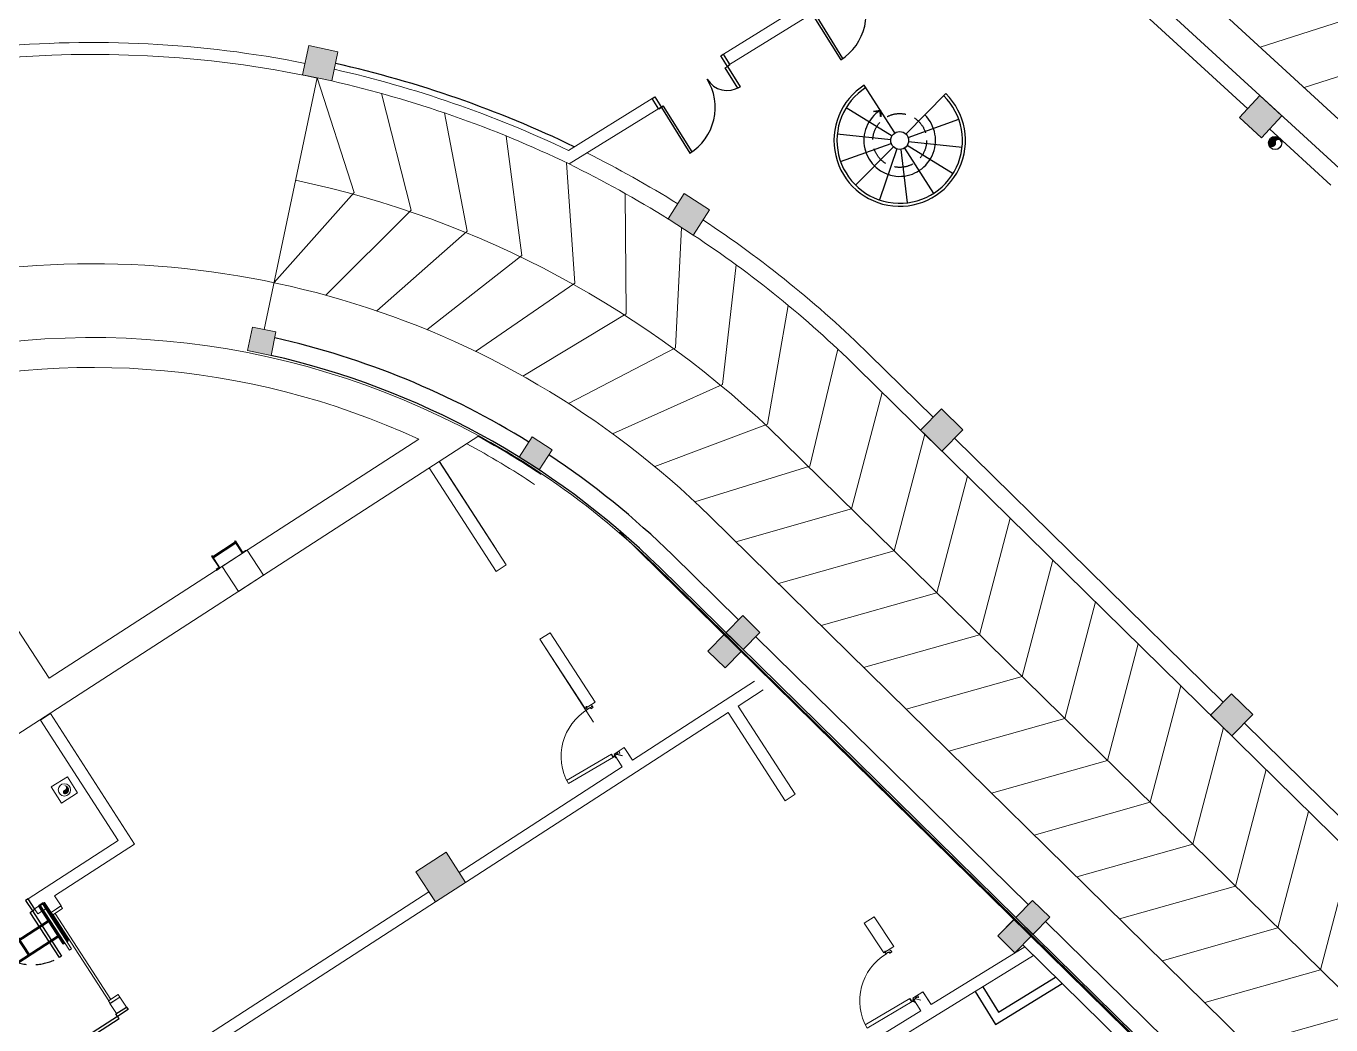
# Model space of a CAD drawing. Header units: centimetres. Extents: x 139057 to 200038, y 34824 to 80516.
# Drawn here: x 165734 to 167917, y 59123 to 60794 of the extents above; entities that cross this region are included whole.
import ezdxf

# ---------------------------------------------------------------- set-up
doc = ezdxf.new("R2010")
doc.units = ezdxf.units.CM
doc.header["$LTSCALE"] = 100
doc.linetypes.add('mech-124$0$HIDDEN2', pattern=[4.762499999999999, 3.175, -1.5875])
doc.layers.get('0').update_dxf_attribs({"lineweight": 0})
for name, color, linetype, lineweight in [('410_STRUTTURE_001-AM_0', 7, 'Continuous', 0), ('430_TAVOLATI_001-AM_0', 3, 'Continuous', 0), ('440_SIMBOLI_001-AM_0', 31, 'Continuous', 0), ('441_SERRAMENTI_001-AM_0', 1, 'Continuous', 0), ('448_SCALE_001-AM_0', 216, 'Continuous', 50)]:
    doc.layers.add(name, color=color, linetype=linetype, lineweight=lineweight)
for name, color, linetype in [('A-DOOR-INTR', 13, 'Continuous'), ('A-MCLS3-15', 50, 'Continuous'), ('A-SCALE', 5, 'Continuous'), ('A-SI-PORTE', 5, 'Continuous'), ('A-Strutt a vista', 1, 'Continuous'), ('FOROMETRIE AREA G', 251, 'Continuous'), ('mech-124$0$A-DOOR', 1, 'Continuous'), ('mech-124$0$A-DOOR-SWING', 7, 'mech-124$0$HIDDEN2'), ('mech-124$0$A-MISC-STEL', 2, 'Continuous'), ('mech-124$0$A-STEL-MISC', 1, 'Continuous'), ('P1$0$A-DOOR', 1, 'Continuous')]:
    doc.layers.add(name, color=color, linetype=linetype)

# ---------------------------------------------------------------- blocks, each defined once
blk = doc.blocks.new('DN200')
h = blk.add_hatch(color=253)
edge = h.paths.add_edge_path()
edge.add_arc((-0.1695727432942093, 0.0003001540899276733), 99.9999999961005, -90.20196108935022, 90.20196108935028, ccw=False)
edge.add_arc((-0.1735848337014617, -49.99999582336788), 50.00029713943004, 269.600675314973, 449.8010872153542)
edge.add_arc((-0.2565933118323634, 49.99986159168092), 50.00051999044535, 89.89656760298652, 270.2940325091091, ccw=False)
edge.add_arc((-0.3441961799320217, 100.0003105981953), 0.1778655521442292, 180.2034860370129, 359.9966212430112, ccw=False)
at = {"color": 253}
blk.add_lwpolyline([(-0.5220606103539467, 99.9996789097786, -1.003531113011555), (-0.5220606103539467, -99.99907860159874, 1.001750454913192), (0, 0, -1.003474564946119), (-0.1663306280970573, 100.0003001093864, -0.9981963915986242)], format="xyb", close=True, dxfattribs=at)
blk.add_circle((-0.1695727407932281, 0.0003001391887664795), 110)
blk = doc.blocks.new('P1$0$leafmet')
at = {"color": 0, "linetype": 'ByBlock'}
blk.add_lwpolyline([(0, 0), (43.99999999999959, 0), (43.99999999999959, 0.9999999999999991), (0, 0.9999999999999991)], close=True, dxfattribs=at)
blk = doc.blocks.new('P1$0$1300-Double-DOOR')
at = {"layer": 'P1$0$A-DOOR', "extrusion": (5.894085857647129e-05, 2.119603117385254e-06, 0.9999999982607413), "elevation": 1.380057783328947e-09}
blk.add_lwpolyline([(94.00000056009574, 209.3172644828492), (49.99999981870288, 209.3172645871573), (50.00000053177703, 609.3172644315937), (94.00000127316991, 609.3172643272856)], close=True, dxfattribs=at)
at = {"layer": 'P1$0$A-DOOR', "extrusion": (5.89406285588293e-05, 2.114234741589419e-06, 0.9999999982607661)}
blk.add_lwpolyline([(49.99999999930563, -1.192092895508733e-07), (0, 0), (5.699763141150903e-07, 209.3172645424514), (50.00000055996872, 209.3172644232421)], close=True, dxfattribs=at)
at = {"layer": 'P1$0$A-DOOR', "extrusion": (5.89406285588293e-05, 2.114234741589419e-06, 0.9999999982607661), "elevation": 0.082516885767517}
blk.add_lwpolyline([(1399.999900593307, -1.670094860606892e-07), (1349.999900588413, -4.034961591293345e-08), (1349.999901156527, 209.3172645095524), (1399.999901148382, 209.3172643754419)], close=True, dxfattribs=at)
at = {"layer": 'P1$0$A-DOOR', "extrusion": (5.894085857647129e-05, 2.119603117385254e-06, 0.9999999982607413)}
for centre, radius, start, end in [((1349.999901158735, 209.317264482379, 0.2063632427797302), 900.0000000047393, 89.99999977939856, 180), ((50.00000055693091, 209.3172644227744, 1.15006741907564e-08), 400, 4.268868231806684e-07, 89.99999999284198)]:
    blk.add_arc(centre, radius, start, end, dxfattribs=at)
at = {"layer": 'P1$0$A-DOOR', "extrusion": (5.89406285588293e-05, 2.114234741589419e-06, 0.9999999982607661), "yscale": 900.0000000000002, "rotation": 359.9999998625078}
blk.add_blockref('P1$0$leafmet', (1305.999901155011, 209.31726462394, -0.1115024480754983), dxfattribs=at)
blk = doc.blocks.new('mech-124$0$SPIRAL-STAIR-FTG')
at = {"layer": 'mech-124$0$A-MISC-STEL'}
for p, q in [((-521.3731080684811, 911.4110391288996), (-74.48187264613807, 130.2015769779682)), ((-74.294509395957, 1047.368285723031), (-10.61350142396986, 149.6240408048034)), ((387.4990280047059, 975.8813982009888), (55.35700391419232, 139.4116283431649)), ((772.543630566448, 711.1092313602567), (110.3633757345378, 101.5870331078768)), ((-123.5981954839081, 84.99109409749508), (-865.1873683873564, 594.937658585608)), ((143.5109274983406, 43.64187997579575), (1052.413468323648, 320.04045329988)), ((-148.2343799546361, 22.94708266109228), (-1037.640659669414, 160.6295783147216)), ((-143.5109275300056, -43.64187993854284), (-1004.576492501423, -305.4931599125266)), ((-110.3633758816868, -101.5870329812169), (-772.5436306893826, -711.1092312261462)), ((-55.35700411349535, -139.4116282835603), (-387.4990281909704, -975.8813981190324)), ((10.6135012358427, -149.6240408420563), (74.29450920596719, -1047.368285723031)), ((74.48187249712646, -130.2015770822763), (546.2003987617791, -954.8115648850799))]:
    blk.add_line(p, q, dxfattribs=at)
for points in [[(592.264078464359, 292.0695356801152), (574.0437099970877, 174.5675199776888), (465.5831001326442, 195.3810469359159)], [(581.5881162974983, 288.4810140803456), (565.7499317694455, 186.3415533900261), (472.5568999368697, 204.2252411395311)]]:
    blk.add_lwpolyline(points, dxfattribs=at)
at = {"layer": 'mech-124$0$A-MISC-STEL', "color": 1, "linetype": 'mech-124$0$HIDDEN2'}
blk.add_circle((-7.450580596923828e-09, -7.450580596923828e-09), 450.0000000081236, dxfattribs=at)
at = {"layer": 'mech-124$0$A-MISC-STEL'}
for centre in [(0, 0), (-7.450580596923828e-09, -7.450580596923828e-09)]:
    blk.add_circle(centre, 150.0000000081236, dxfattribs=at)
for centre, radius in [((0, 0), 1100.000000026726), ((0, 0), 1050.000000026726), ((1.490116119384766e-08, 2.235174179077148e-08), 599.9999999972838)]:
    blk.add_arc(centre, radius, 16.91459207717906, 299.7717350464536, dxfattribs=at)
blk = doc.blocks.new('mech-124$0$STEL-LAD')
at = {"layer": 'mech-124$0$A-STEL-MISC'}
for p, q in [((390.9185264654005, -585.4978272015751), (257.6591106607626, -155.6816710460351)), ((410.0214667416656, -579.5751864979566), (276.7620509351651, -149.7590303424166))]:
    blk.add_line(p, q, dxfattribs=at)
for points in [[(292.9036708558957, -134.2849195006655), (73.21985770119824, -202.3952875811027), (55.4519355922053, -145.0864667672084), (45.90046545779802, -148.0477871152924), (66.62970791487493, -214.9080780822204), (295.8649912077049, -143.836389638798), (292.9036708614836, -134.2849194857643)], [(432.085727375328, -583.2040159324706), (212.4019142243558, -651.3143840203584), (230.1698363240355, -708.6232048342526), (220.6183661933536, -711.5845251897872), (199.8891237269634, -644.7242342303098), (429.1244070235187, -573.6525458017886), (432.0857273902291, -583.2040159473718)]]:
    blk.add_lwpolyline(points, dxfattribs=at)
blk = doc.blocks.new('mech-124$0$leafmet')
at = {"color": 0, "linetype": 'ByBlock'}
blk.add_lwpolyline([(0, 0), (43.99999999999959, 0), (43.99999999999959, 0.9999999999999991), (0, 0.9999999999999991)], close=True, dxfattribs=at)
blk = doc.blocks.new('mech-124$0$900-DOOR')
at = {"layer": 'mech-124$0$A-DOOR', "extrusion": (2.300176301869589e-10, -5.368375796400636e-09, 1)}
blk.add_lwpolyline([(-50.00000001862645, 7.450580596923828e-09), (-1.117587089538574e-08, 1.862645149230957e-08), (-7.450580596923828e-08, 209.3172645568848), (-50.00000007078052, 209.3172645457089)], close=True, dxfattribs=at)
at = {"layer": 'mech-124$0$A-DOOR', "extrusion": (2.300176301869589e-10, -5.368375796400636e-09, 1), "elevation": -2.185165612900164e-07}
blk.add_lwpolyline([(899.9999999850988, 3.725290298461914e-09), (949.9999999925494, -7.450580596923828e-09), (949.9999999217689, 209.317264534533), (899.9999999292195, 209.3172645308077)], close=True, dxfattribs=at)
at = {"layer": 'mech-124$0$A-DOOR-SWING'}
blk.add_arc((-7.078051567077637e-08, 209.3172645196319, 0.1238460349873094), 900.0000000047398, 0, 90.0000002134434, dxfattribs=at)
at = {"layer": 'mech-124$0$A-DOOR', "extrusion": (-2.300176301869589e-10, 5.368375796397247e-09, -1), "yscale": 900.0000000000001, "zscale": -1}
blk.add_blockref('mech-124$0$leafmet', (-43.99999992181353, 209.3172645744696, 0.1940193453432759), dxfattribs=at)
blk = doc.blocks.new('A$C287F56A2')
blk.add_hatch(color=256).paths.add_polyline_path([(1.490116119384766e-08, 75, -1.000000000008134), (0.0003025084733963013, 0, -0.02725175367882722), (4.078967593610287, -0.2224997580051422, 0.02725579006513347), (-0.0003025010228157043, 0, 1), (1.490116119384766e-08, 75, -1.112337321308502), (-8.109531480818987, -74.11264124512672, 0.05454836636080675), (4.57763671875e-05, -75, -1.000010882523714), (0.0003025047481060028, 0, 1)])
for p, q in [((110.1165024116635, 196.62697609514), (-196.6269759461284, 110.1165026724339)), ((-196.6269759461284, 110.1165026724339), (-110.116502404213, -196.6269761025906)), ((196.6269759424031, -110.1165026798844), (110.1165024116635, 196.62697609514)), ((-110.116502404213, -196.6269761025906), (196.6269759424031, -110.1165026798844))]:
    blk.add_line(p, q)
blk.add_circle((0, 0), 103.7133198324591)
blk = doc.blocks.new('A$C4AE13D6C')
for p, q in [((-801.0517866020319, -710.1382844761782, 0.0001131065432460025), (-162.446432415938, -109.9653685003029, 0.000986285094804608)), ((-756.9139979753595, -753.8627184107328, -2.275601243049177e-06), (-123.9744683480941, -159.0146164629876, 4.163622697498436e-07)), ((-132.203521849232, -149.354932481477, -2.049837867905155e-09), (-157.3833967162613, -122.5626503510752, 4.350205990369752e-07)), ((-147.8664214831444, -104.3893488269766, 8.245100354479413e-09), (-157.0881137735342, -113.0560632953895, 1.761141428641248e-07)), ((-131.0724245260655, -148.2919065824447, -2.049837982792949e-09), (-156.2515168060518, -121.5004572850861, 4.433174221752004e-07)), ((-145.6722983284079, -104.4574203378481, -1.234506939108437e-08), (-156.0246119792679, -114.1867133177448, 1.063584383483033e-07)), ((-150.5030942896307, -93.9118809997229, 1.440816559690872e-07), (-147.698377341788, -88.32451942329003, 2.270114064155551e-07)), ((-149.1158390293816, -94.60824875136777, 1.440816559727896e-07), (-146.5662526047235, -89.52914039360283, 2.194677181569659e-07)), ((-147.8664214812169, -104.3893488115566, 3.078201018200839e-07), (-148.950067287864, -103.2363111930667, 3.255494935987457e-07)), ((-145.6722882495244, -104.4574310393133, 3.146042221013443e-07), (-147.81896999361, -102.1732853402943, 3.525746840991982e-07)), ((-132.203521849232, -149.354932481477, -2.049837867905155e-09), (-131.0724245260655, -148.2919065824447, -2.049838011514897e-09))]:
    blk.add_line(p, q)
at = {"elevation": -0.0009851242388447653}
blk.add_lwpolyline([(-124.2619697952344, -89.32683648114434), (-122.8446019594129, -90.83496624536637), (-101.6038265879022, -70.87249858457328), (-98.68117004374014, 23.33246398221815), (-100.749809211871, 23.3966423725471), (-103.6458822025415, -69.95146178353414), (-124.2619697778869, -89.32683647343435)], dxfattribs=at)
at = {"elevation": -7.137287532645838e-09}
for points in [[(-68.80673253084328, -43.82999115724371), (-73.767519919596, -38.55153703258155, -0.4142135621428501), (-73.63137702892267, -34.1632906305888), (-66.84479309377855, -27.78513542914458, -0.414213562624593), (-62.45654671491577, -27.92127834294787), (-41.90471325355917, -49.78915983550236, -0.4142135624508094), (-42.04085617121746, -54.17740622207512), (-67.6790620762545, -78.27265924985547, -0.4142135626679034), (-72.06730845511727, -78.13651633605217), (-74.19336019150201, -75.87432170128412, -0.4142135621300899), (-74.05721729697369, -71.48607532242133), (-73.3031523994427, -70.77739140258309, 0.4142135617831567), (-73.2577714487349, -69.31464260448884), (-79.49362125373025, -62.67947667561157, 0.4142135626911504), (-80.95637004796951, -62.63409571719379), (-90.0051486140267, -71.1383026935727, -0.4142135622391085), (-94.39339498710697, -71.0021597797694), (-95.10207889152522, -70.24809487067343, 0.4142135622398556), (-96.56482769732946, -70.20271391225565), (-120.6949038747669, -92.88059913119946, 0.4142135617324972), (-120.7402848505322, -94.3433479370037), (-120.0316009422589, -95.09741281525972, -0.4142135626821717), (-120.1677438271498, -99.48565918641252), (-126.9543277410914, -105.8638143801467, -0.4142135620056536), (-131.3425741469392, -105.7276714817634), (-162.6669716924508, -72.3973987628419, -0.4142135623773627), (-162.5308287902125, -68.00915238397913), (-155.7442448974734, -61.6309971902449, -0.4142135626479397), (-151.3559985128281, -61.76714008862821), (-149.9386306866441, -63.27526983743026), (-151.4467604489386, -64.69263766168675)], [(-68.80673253084328, -43.82999115724371), (-67.2986027993887, -42.41262336382717), (-72.25939018235894, -37.13416920832506, -0.4142135619879733), (-72.2140091950287, -35.67142041023081), (-65.42742526759457, -29.29326517794663, -0.4142135624725817), (-63.96467647142781, -29.33864615178439), (-43.41284302549118, -51.20652768288882, -0.4142135623622302), (-43.45822398583645, -52.66927648869306), (-69.09642990822097, -76.7645295087634, -0.4142135626926738), (-70.55917871209772, -76.71914854263564), (-72.68523043884497, -74.45695388473762, -0.4142135619645073), (-72.63984945536973, -72.99420507122338), (-71.88578459253368, -72.2855211899351, 0.4142135623556923), (-71.74964168451288, -67.89727480336232), (-77.98549148372574, -61.26210885906507, 0.414213562487492), (-82.37373787800848, -61.12596594526177), (-91.42251644406568, -69.63017289080072, -0.4142135618779366), (-92.88526524023243, -69.58479194780291), (-93.59394915043319, -68.83072708496688, 0.4142135625402885), (-97.98219553507846, -68.69458417116358), (-122.1122716932409, -91.37246935926746, 0.4142135626441697), (-122.2484145916243, -95.76071573813023), (-121.5397306929885, -96.51478062409623, -0.4142135624654841), (-121.5851116571888, -97.97752942219049), (-128.3716955884779, -104.3556846236347, -0.4142135622827909), (-129.8344443653697, -104.3103036729269), (-161.1588419436488, -70.98003091545544, -0.4142135621894045), (-161.1134609871585, -69.51728214049116), (-154.3268770732168, -63.13912693133695, -0.4142135622073403), (-152.8641282674126, -63.18450788975474), (-151.4467604489386, -64.69263766168675)]]:
    blk.add_lwpolyline(points, format="xyb", dxfattribs=at)
for points in [[(542.9730149563402, -697.4826289787889), (547.7668739762157, -702.5835029706359, 0.4142135621428501), (552.0074738636613, -702.7150807902217), (558.5657404121011, -696.5515477210283, 0.414213562624593), (558.6973182335496, -692.3109478205442), (538.8370450139046, -671.1787556484342, 0.4142135624508094), (534.5964451376349, -671.0471778362989), (509.8207715284079, -694.3316360861063, 0.4142135626679034), (509.6891937013716, -698.5722359642386), (511.7437047343701, -700.7583248019218, 0.4142135621300899), (515.9843046180904, -700.8899026215076), (516.7130009029061, -700.2050656154752, -0.4142135617831567), (518.1265341993421, -700.2489248886704), (524.152550380677, -706.6608675047755, -0.4142135626911504), (524.1086910981685, -708.0744007900357), (515.3643356990069, -716.2924448773265, 0.4142135622391085), (515.2327578831464, -720.5330447629094), (515.9175948929042, -721.2617410421371, -0.4142135622398556), (515.8737356308848, -722.6752743497491), (492.5554545540363, -744.5900586023927, -0.4142135617324972), (491.1419212650508, -744.5461993217468), (490.4570842608809, -743.8175030425191, 0.4142135626821717), (486.2164843901992, -743.6859252229333), (479.6582178603858, -749.8494582772255, 0.4142135620056536), (479.5266400426626, -754.0900581628084), (509.7969852536917, -786.2990185320377, 0.4142135623773627), (514.0375851243734, -786.4305963590741), (520.5958516728133, -780.2670632973313, 0.4142135626479397), (520.7274294905365, -776.0264634266496), (519.3577554747462, -774.5690708607435), (517.9003629013896, -775.9387448877096)], [(542.9730149563402, -697.4826289787889), (544.4304074998945, -696.1129549816251), (549.2242665477097, -701.213828958571, 0.4142135619879733), (550.6377998441458, -701.2576882094145), (557.1960664093494, -695.0941551402211, 0.4142135624725817), (557.2399256639183, -693.6806218400598), (537.3796524330974, -672.5484296530485, 0.4142135623622302), (535.9661191441119, -672.5045703649521), (511.1904455367476, -695.7890286445618, 0.4142135626926738), (511.1465862635523, -697.202561929822), (513.2010973021388, -699.3886507898569, 0.4142135619645073), (514.6146305855364, -699.4325100556016), (515.3433268796653, -698.7476730570197, -0.4142135623556923), (519.5839267410338, -698.8792508766055), (525.609942952171, -705.2911934927106, -0.414213562487492), (525.4783651195467, -709.5317933857441), (516.7340097501874, -717.7498374581337, 0.4142135618779366), (516.6901504360139, -719.1633707508445), (517.3749874457717, -719.8920670226216, -0.4142135625402885), (517.2434096168727, -724.1326669082046), (493.9251285791397, -746.0474511682987, -0.4142135626441697), (489.68452870287, -745.9158733561635), (488.999691715464, -745.1871770769358, 0.4142135624654841), (487.5861583985388, -745.1433177813888), (481.0278918705881, -751.3068508729339, 0.4142135622827909), (480.9840325862169, -752.7203841432929), (511.2543778289109, -784.9293445423245, 0.4142135621894045), (512.6679111160338, -784.9732038080692), (519.2261776402593, -778.8096707612276, 0.4142135622073403), (519.270036926493, -777.3961374610662), (517.9003629013896, -775.9387448877096)]]:
    blk.add_lwpolyline(points, format="xyb")
blk.add_circle((-151.8878479224219, -98.97713129937608, 7.579178326809836e-08), 5.174086227814716)
at = {"extrusion": (2.778467369438094e-08, 9.489057517173514e-09, 0.9999999999999996)}
for centre, radius in [((-152.4811925227115, -117.9570377552848, -5.312258784683018e-06), 6.726312096159131), ((-152.481192509219, -117.9570377475748, -5.312258785843403e-06), 5.174086227814716)]:
    blk.add_arc(centre, radius, 133.2230010329351, 223.2230002786615, dxfattribs=at)
blk.add_arc((-140.5553032316836, -73.27146080418699, -7.579178326809836e-08), 917.5265421866899, 223.9565526542937, 313.0295379140379)
at = {"layer": 'A-DOOR-INTR'}
for p, q in [((-150.804906448354, -106.1249449789075, 7.741898495092132e-07), (-162.9520659729945, -117.5410667939507, 7.741898495092132e-07)), ((-162.9520659729945, -117.5410667939507, 7.741898495094375e-07), (-123.9744683480941, -159.0146164629876, 7.741900109133237e-07)), ((-151.6907613558618, -105.1823638926524, 7.74189849510223e-07), (-150.8049064579914, -106.1249449943275, 7.74189849510223e-07))]:
    blk.add_line(p, q, dxfattribs=at)
blk.add_arc((-148.2493438490865, -127.4059576222478, 0.000986285094804608), 22.48847421215245, 98.80257713038995, 129.1464763422472, dxfattribs=at)

msp = doc.modelspace()

# ---------------------------------------------------------------- hatches: boundary and pattern name
at = {"layer": '410_STRUTTURE_001-AM_0'}
for points in [[(166255.6656385275, 60750.95644383293), (166206.7394776182, 60761.26327549082), (166196.4326459604, 60712.33711458158), (166245.3588068696, 60702.0302829237)], [(167835.1458372796, 60643.78502430183), (167798.3045997868, 60677.58921369326), (167764.5004104009, 60640.7479762004), (167801.34164789, 60606.94378681642)], [(166835.223703059, 60513.58033314508), (166808.248319755, 60471.48129876864), (166850.2551688707, 60444.36204686922), (166877.3227374373, 60486.60494984102)], [(166151.8274385227, 60282.29598228049), (166112.6865097942, 60290.54144761127), (166104.441044469, 60251.4005188809), (166143.5819731957, 60243.15505355757)], [(167265.7333787034, 60153.79191582811), (167230.7044666136, 60118.12854885471), (167266.3782441193, 60083.09454234105), (167301.4045911679, 60118.7552978189)], [(166592.5688507935, 60051.4725181402), (166614.1491567703, 60085.15174606603), (166580.4699288408, 60106.73205204469), (166558.8896228658, 60073.05282411885)], [(166904.9196726797, 59779.30764440608), (166933.4566426506, 59751.27834999722), (166961.4859370558, 59779.81531997186), (166932.9489670849, 59807.84461437327)], [(166902.8082100885, 59777.15209711504), (166874.792294039, 59748.62636199009), (166903.3251511591, 59720.60110727858), (166931.350745658, 59749.13431033653)], [(167750.8618682126, 59677.29391093713), (167715.8678406501, 59641.66606033009), (167751.541618154, 59606.63205381644), (167786.5330806772, 59642.25729292792)], [(166436.4950403968, 59412.00311276477), (166385.9493563945, 59379.25362046224), (166418.7180399491, 59328.99217024606), (166469.1035587551, 59361.56976215702)], [(167446.614426565, 59303.31731508088), (167418.0774565885, 59331.34660948229), (167390.048162189, 59302.80963950765), (167418.5851321617, 59274.78034510624)], [(167416.4829350697, 59272.64007236224), (167387.9904631829, 59300.62566030186), (167360.0367482869, 59272.16406898361), (167388.5292070458, 59244.18003744793)]]:
    msp.add_hatch(color=256, dxfattribs=at).paths.add_polyline_path(points)

# ---------------------------------------------------------------- linework, layer by layer
msp.add_line((166808.248319755, 60471.48129876864, -3.490789228516181e-08), (166850.2240564214, 60444.38213279259, -3.490789228516181e-08), dxfattribs=at)
at = {"layer": '410_STRUTTURE_001-AM_0', "elevation": -3.490789228516181e-08}
for points in [[(166196.4326459604, 60712.33711458158), (166245.3588068696, 60702.0302829237), (166255.6656385275, 60750.95644383293), (166206.7394776182, 60761.26327549082)], [(167801.34164789, 60606.94378681642), (167835.1458372796, 60643.78502430183), (167798.3045997868, 60677.58921369326), (167764.5004104009, 60640.7479762004)], [(166104.441044469, 60251.4005188809), (166143.5819731957, 60243.15505355757), (166151.8274385227, 60282.29598228049), (166112.6865097942, 60290.54144761127)], [(167266.3679731606, 60083.08408535433), (167301.4045911679, 60118.7552978189), (167265.7333787034, 60153.79191582811), (167230.696760696, 60118.12070336354)], [(166592.5688507935, 60051.4725181402), (166614.1491567703, 60085.15174606603), (166580.4699288408, 60106.73205204469), (166558.8896228658, 60073.05282411885)], [(166061.8340596842, 59890.24735731047), (166088.9762206065, 59848.26155447376), (166130.9660766112, 59875.40633561623), (166103.8117113417, 59917.41756784332)], [(166933.4566426506, 59751.27834999722), (166961.4859370558, 59779.81531997186), (166932.9489670849, 59807.84461437327), (166904.9196726797, 59779.30764440608)], [(166874.7874495151, 59748.62142931086), (166902.8082100885, 59777.15209711504), (166931.3536666656, 59749.13144303274), (166903.3243722661, 59720.5944730581)], [(166903.3251511591, 59720.60110727858), (166931.3544455605, 59749.13807725322), (166902.8174755858, 59777.16737165463), (166874.7881811844, 59748.63040167999)], [(167786.5330806772, 59642.25729292792), (167750.8618682126, 59677.29391093713), (167715.8252502052, 59641.62269847256), (167751.4964626698, 59606.58608046335)], [(167446.614426565, 59303.31731507343), (167418.0774565922, 59331.34660948229), (167390.0481621871, 59302.80963950765), (167418.585132158, 59274.78034510624)], [(167388.4536406683, 59244.10310238761), (167416.4829350697, 59272.64007236224), (167387.9459650951, 59300.66936676365), (167359.9166706937, 59272.13239678901)], [(167388.5744911103, 59244.13556144547), (167416.6029986447, 59272.67330426884), (167388.0652558195, 59300.70181180698), (167360.0367482869, 59272.16406898361)]]:
    msp.add_lwpolyline(points, close=True, dxfattribs=at)
for points in [[(166824.3426529715, 60496.59886168849, 0.02349605385417202), (166672.2199502426, 60581.56849118483, 0.02349605385417202)], [(166808.4993168736, 60471.12360503685, 0.0242747888916649), (166642.5091518151, 60563.15895675284, 0.02349605385418125)], [(167251.7187315194, 60139.52343086314), (167144.5548989574, 60244.78080802572, 0.04831097690762495), (166866.4416878602, 60469.62347918165, 0.04831097690762495)], [(168143.9513518406, 59221.25976844293), (167123.5329281563, 60223.37808054846, 0.0482605426931139), (166850.2240564214, 60444.38213279259, 0.0482605426931139)], [(163356.1723967852, 53141.77631075841), (163520.3711746378, 54440.11163436782), (164095.6452250561, 56200.73297781658), (164490.7895392465, 58856.23530154836), (164549.5083131479, 58847.50051129025), (164640.901236816, 59416.18192198288, -0.1182968099368301), (164996.5056164755, 59908.55908916306), (165346.0560477047, 59367.93350050759), (166491.1613474103, 60108.2601550163, 0.4302807732786949), (164624.3366160045, 59502.17722942096), (164524.5933589326, 58881.53687938464), (164465.3839475202, 58890.34465508324), (164066.3207073795, 56207.57719356727), (163490.9669326345, 54446.71185449672), (163326.3210551633, 53144.84127175969, 0.003002832957085287), (163316.675750489, 53012.68827065986, 0.003002832957085287)], [(166390.6830386842, 60102.84014785451), (165772.4144195659, 59703.15619301957), (165772.3451058572, 59703.1709220947), (165469.3031402329, 60167.58592986476, -0.1833845351621851), (166390.6830388444, 60102.84014819723)]]:
    msp.add_lwpolyline(points, format="xyb", dxfattribs=at)
for points in [[(166850.3473541314, 60444.50591546458), (166877.3227374373, 60486.60494984102), (166835.223703059, 60513.58033314508), (166808.248319755, 60471.48129876864)], [(167736.8472211143, 59663.02542606157), (167287.3899439896, 60104.48681286138)], [(168129.4707637305, 59277.38669589323), (167772.5184335845, 59627.98880805981)], [(166418.7180399491, 59328.99217024606), (166385.9493563945, 59379.25362046224), (166436.4950403968, 59412.00311276477), (166469.1035587551, 59361.56976215702), (166418.7180399491, 59328.99217024606)], [(167418.5851321617, 59274.78034510624), (167446.614426565, 59303.31731508088), (167418.0774565885, 59331.34660948229), (167390.048162189, 59302.80963950765)]]:
    msp.add_lwpolyline(points, dxfattribs=at)
at = {"layer": '430_TAVOLATI_001-AM_0'}
for p, q in [((166900.5438037595, 60746.57166031909, -3.490789228516181e-08), (167034.036663544, 60829.28708797109, -3.490789228516181e-08)), ((166911.077983745, 60729.57074704927, -3.490789228516181e-08), (167044.5708435295, 60812.28617470127, -3.490789228516181e-08)), ((166911.0789045288, 60729.56925538343, -0.009299307668991019), (166900.5447245432, 60746.57016865325, -0.009299307668634965)), ((166641.2732631961, 60585.92131785464, -3.490789228516181e-08), (166781.1669895767, 60672.602878371, -3.490789228516181e-08)), ((166642.5091518151, 60563.15895675284, -3.490789228516181e-08), (166799.6932455214, 60660.55405003738, -3.490789228516181e-08)), ((166791.69278873, 60655.61549076599, 0.01936329012155198), (166781.1586087445, 60672.61640403581, 0.01936329012192504)), ((166408.4028710729, 60054.76194764835, -3.490789228516181e-08), (166520.3203544529, 59881.66688025904, -3.490789228516181e-08)), ((166408.4685647773, 60054.79723107231, -3.490789228516181e-08), (166520.3827375943, 59881.70721511704, -3.490789228516181e-08)), ((166425.1984462613, 60065.62052281362, -3.490789228516181e-08), (166537.1155273902, 59892.52607756269, -3.490789228516181e-08)), ((166425.2637396833, 60065.65642532867, -3.490789228516181e-08), (166520.1907790048, 59918.83924982858, -3.490789228516181e-08)), ((166537.1779122452, 59892.56641353083, -3.490789228516181e-08), (166520.3819193362, 59881.70668476981, -3.490789228516181e-08)), ((166593.6822988155, 59768.33978449714, -3.490789228516181e-08), (166683.3630681006, 59629.83792279822, -3.490789228516181e-08)), ((167388.0483142255, 59300.68456240904, -3.490789228516181e-08), (166931.348803897, 59749.12649218899, -3.490789228516181e-08)), ((166952.6327393079, 59698.08827872735, -3.490789228516181e-08), (166748.267184992, 59565.9523439796, -3.490789228516181e-08)), ((165757.5818984496, 59633.04157114935, -3.490789228516181e-08), (165774.3770713868, 59643.90076844555, -3.490789228516181e-08)), ((165887.7589622518, 59431.7056676687, -3.490789228516181e-08), (165757.5818984496, 59633.04157114935, -3.490789228516181e-08)), ((165915.4137347495, 59425.76906988931, -3.490789228516181e-08), (165774.3770713868, 59643.90076844555, -3.490789228516181e-08)), ((166718.0527598696, 59576.18574317705, -3.490789228516181e-08), (166731.417716066, 59555.17712254983, -3.490789228516181e-08)), ((166739.9180914635, 59579.00200613749, -3.490789228516181e-08), (166748.3295089515, 59565.99264057141, -3.490789228516181e-08)), ((166731.4720120529, 59555.09314668339, -3.490789228516181e-08), (166458.3089173423, 59378.4750224666, -3.490789228516181e-08)), ((167003.7825323219, 59498.34526141149, -3.490789228516181e-08), (167020.5777052591, 59509.20445870769, -3.490789228516181e-08)), ((165737.0821384998, 59334.29098566782, -3.490789228516181e-08), (165887.7589622518, 59431.7056676687, -3.490789228516181e-08)), ((165781.5359629901, 59339.21521084916, -3.490789228516181e-08), (165915.4137347495, 59425.76906988931, -3.490789228516181e-08)), ((166458.3089173423, 59378.4750224666, -3.490789228516181e-08), (166469.0723952657, 59361.6179605813, -3.490789228516181e-08)), ((166458.4293493597, 59378.14569743138, -3.490789228516181e-08), (166469.2564202236, 59361.32975261074, -3.490789228516181e-08)), ((165737.0821384998, 59334.29098566782, -3.490789228516181e-08), (165748.0039222228, 59317.5362789498, -3.490789228516181e-08)), ((165747.94235793, 59317.4964735375, -3.490789228516181e-08), (165764.5726246039, 59328.2481744231, -3.490789228516181e-08)), ((166407.8596225629, 59345.85619516086, -3.490789228516181e-08), (166418.6866934249, 59329.04025034767, -3.490789228516181e-08)), ((165770.0860437664, 59319.91563185465, -3.490789228516181e-08), (165753.3719765457, 59309.09847554725, -3.490789228516181e-08)), ((167155.4019630613, 59076.6356080414, -3.490789228516181e-08), (167419.6442440866, 59239.40841163856, -3.490789228516181e-08)), ((167248.1388010295, 59157.25137670499, -3.490789228516181e-08), (167404.9460531758, 59253.84438202691, -3.490789228516181e-08))]:
    msp.add_line(p, q, dxfattribs=at)
at = {"layer": '430_TAVOLATI_001-AM_0', "color": 143, "true_color": 0x7fb0b2}
msp.add_line((165747.94235793, 59317.4964735375, -3.490789228516181e-08), (165753.3719765457, 59309.09847554725, -3.490789228516181e-08), dxfattribs=at)
at = {"layer": '430_TAVOLATI_001-AM_0', "elevation": -3.490789228516181e-08}
for points in [[(165936.9026580869, 60744.04802231651, 0.1406448063788052), (164956.373983855, 60515.58970774126)], [(166245.3588068733, 60702.0302829237, -0.05644893021533382), (166642.5091518151, 60563.15895675284, -0.05644893021533382)], [(166249.4820602076, 60721.60321891469, -0.05503163238910232), (166641.2732631961, 60585.92131785464, -0.05498921720795818)], [(166584.4800394835, 60027.27994576257, 0.02483019545398608), (166471.0794959503, 60095.276956083)], [(166595.6037494714, 60043.90110925746, 0.02278269051749753), (166490.2418619139, 60107.6656947301)], [(166596.4380277196, 60045.14769651902, 0.02707542429798558), (166491.1613474103, 60108.2601550163, 0.02271361261105916)], [(166902.809252164, 59777.1584878878), (166787.3436507384, 59890.56414529097, 0.04546221648599902), (166596.4380277196, 60045.14769652647, 0.04546221648599902)]]:
    msp.add_lwpolyline(points, format="xyb", dxfattribs=at)
for points in [[(167967.4247482704, 58729.43359678399), (166726.850487976, 59947.87560731333)], [(166967.2554341877, 59683.72645749313), (166925.2837909056, 59656.58899621081), (167020.5777052591, 59509.20445870769)], [(166469.0723952657, 59361.6179605813), (166908.4886179665, 59645.72979891461), (167003.7825323219, 59498.34526141149)], [(166748.2834740529, 59565.96287594896), (166734.8018948684, 59587.01517388385), (166718.0067219312, 59576.15597658765), (166731.4883011138, 59555.10367864531)], [(165764.5726231287, 59328.24817670297), (165775.4318204286, 59311.45300376576), (165792.3946308015, 59322.42008731675), (165781.5362327794, 59339.21538850826)], [(165781.5359615149, 59339.21521312904), (165792.3946332267, 59322.42008356166)], [(166418.6866934268, 59329.04025034767), (165974.0069329949, 59041.52518449885), (166006.5832118379, 58991.1416964398), (165989.7880389007, 58980.2824991436), (165939.1351757558, 59058.26550007027), (165956.0981076142, 59069.23316464734), (165963.1477357043, 59058.32035744351), (166407.8596225629, 59345.85619516086)], [(167136.2647393668, 59293.44415156704), (167168.8315424981, 59243.67912135434), (167185.6267154353, 59254.53831865799), (167153.0599123059, 59304.30334886324), (167136.2647393668, 59293.44415156704)], [(167816.5978032375, 58879.82795772117), (167416.4905377241, 59272.64144414079)], [(167801.454623629, 58864.40965390366), (167401.425184107, 59257.30243764233)], [(167144.9124355192, 59093.66410802466), (167231.1062324407, 59146.75934291047), (167217.5809709287, 59167.78331662875), (167234.3761438677, 59178.64251392495), (167248.1388010295, 59157.25137670499)], [(167234.657221845, 59178.30367463988), (167248.1388010295, 59157.25137670499)], [(165901.7074347703, 59153.14780832243), (165885.0259708246, 59142.36213145566), (165873.9826505134, 59159.04044355613), (165890.7750234852, 59169.89479151529), (165901.7074347703, 59153.14780832243)]]:
    msp.add_lwpolyline(points, dxfattribs=at)
msp.add_lwpolyline([(166610.4929625174, 59779.20899760884), (166685.9148843294, 59663.16290538919), (166669.1197113903, 59652.30370809299), (166593.6977895783, 59768.34980030519)], close=True, dxfattribs=at)
at = {"layer": '430_TAVOLATI_001-AM_0'}
for centre, radius, start, end in [((165844.6963709096, 58921.37882561397, -3.490789228516181e-08), 1845.000000000596, 87.103955680481, 95.32756618333056), ((165848.6539998228, 58967.79385117602, -3.490789228516181e-08), 1798.445024782564, 78.7189888105092, 87.15574330871733), ((165848.6539998228, 58967.79385117602, -3.490789228516181e-08), 1778.445024782564, 77.92047395113364, 87.15574330871733)]:
    msp.add_arc(centre, radius, start, end, dxfattribs=at)
at = {"layer": '440_SIMBOLI_001-AM_0'}
for p, q in [((166132.2569869166, 60286.41871225995, -3.490789228516181e-08), (166220.895726415, 60707.18369875264, -3.490789228516181e-08)), ((168047.686785991, 59070.51688566965, -3.490789228516181e-08), (167000.9047651334, 60098.52883692247, -3.490789228516181e-08))]:
    msp.add_line(p, q, dxfattribs=at)
at = {"layer": '440_SIMBOLI_001-AM_0', "elevation": -3.490789228516181e-08}
msp.add_lwpolyline([(168553.3197147051, 59725.43792379808), (168438.9349598667, 59968.85269624901, 0.09828767554649755), (167977.986794707, 60594.14730380636), (166989.5694433773, 61501.08807341915)], format="xyb", dxfattribs=at)
for points in [[(168035.3177990733, 61016.554483989), (167990.6827072805, 60819.99272730362), (167798.6853173176, 60758.65756408286)], [(168108.9824101186, 60948.96214665633), (168064.3637736725, 60752.39665287149), (167872.3715191415, 60691.0454165281)], [(166220.8957392654, 60707.18369604808), (166282.6741488992, 60515.32846911412), (166148.7479151959, 60364.70057021242)], [(166328.2391150171, 60681.15478142512), (166378.2980764197, 60485.91364748192), (166235.5048798869, 60343.66350503427)], [(166433.8112575921, 60648.67979832154), (166471.9674116472, 60450.76792927992), (166320.8303103751, 60317.41660149556)], [(166537.2254562216, 60609.87770509881), (166563.3390441766, 60410.02005444628), (166404.4116590364, 60286.05600217891)], [(166638.1029403961, 60564.8906191529), (166652.0782930354, 60363.81926486057), (166485.9427668253, 60249.69658117157)], [(166736.0741473554, 60513.88334983748), (166737.8600879262, 60312.33481867027), (166565.1249847455, 60208.47152327907)], [(166830.780243334, 60457.04272001397), (166820.3702223847, 60255.75528507095), (166641.6682678001, 60162.53183615368)], [(166921.8743180489, 60394.57693524074), (166899.3064600384, 60194.28791461301), (166715.2922374258, 60112.04579719317)], [(167009.0226716349, 60326.71482296449), (166974.3796503326, 60128.15787628454), (166785.7272085274, 60057.1983370946)], [(167091.9060901391, 60253.70495546025), (167045.3148031632, 60057.60739816141), (166852.7151773298, 59998.19036246997)], [(167166.5437333664, 60181.13244188738), (167115.2579879599, 59986.20996418011), (166921.2873979496, 59931.4339638443)], [(167237.8861582956, 60111.05920587641), (167186.6004128872, 59916.13672816169), (166992.6298228769, 59861.36072782588)], [(167309.2285832228, 60040.98596986544), (167257.9428378145, 59846.06349215072), (167063.9722478042, 59791.28749181491)], [(167380.5710081501, 59970.91273384702), (167329.2852627436, 59775.99025613975), (167135.3146727333, 59721.21425580394)], [(167451.9134330774, 59900.83949783605), (167400.627687669, 59705.91702012133), (167206.6570976587, 59651.14101978552)], [(167523.2558580065, 59830.76626182508), (167471.9701125982, 59635.84378411037), (167277.9995225879, 59581.06778377455)], [(167594.5982829338, 59760.69302580666), (167543.3125375273, 59565.7705480994), (167349.341947517, 59510.99454776358)], [(167665.9407078611, 59690.6197897957), (167614.6549624527, 59495.69731208098), (167420.6843724424, 59440.92131174517)], [(167737.2831327902, 59620.54655378473), (167685.9973873819, 59425.62407607001), (167492.0267973716, 59370.8480757342)], [(167808.6255577175, 59550.47331776631), (167757.3398123091, 59355.55084005904), (167563.3692222988, 59300.77483972323)], [(167879.967957175, 59480.40007456553), (167828.6822117685, 59285.47759685081), (167634.7116217582, 59230.701596515)], [(167951.3103821023, 59410.32683854711), (167900.0246366957, 59215.40436083984), (167706.0540466855, 59160.62836049658)], [(168022.6528070295, 59340.25360253614), (167971.367061623, 59145.33112482142), (167777.3964716127, 59090.55512448561)]]:
    msp.add_lwpolyline(points, dxfattribs=at)
at = {"layer": '440_SIMBOLI_001-AM_0', "elevation": -3.490789228516181e-08, "flags": 128}
msp.add_lwpolyline([(166878.2766021086, 59973.67959330392, 0.249685089561773), (165548.3270667369, 60366.29758995932, 0.249685089561773)], format="xyb", dxfattribs=at)
msp.add_lwpolyline([(167905.4535016051, 58964.77627414626), (166878.2766021086, 59973.67959330392)], dxfattribs=at)
at = {"layer": '440_SIMBOLI_001-AM_0'}
msp.add_arc((165844.6963709058, 58921.37882561397, -3.490789228516181e-08), 1650, 45.51420861241436, 78.10395576274828, dxfattribs=at)
at = {"layer": '441_SERRAMENTI_001-AM_0'}
for p, q in [((165871.9558211291, 59163.82156232905, -3.490789228516181e-08), (165778.9647695298, 59307.64552101654, -3.490789228516181e-08)), ((165875.3149005143, 59165.99333250683, -3.490789228516181e-08), (165782.3238265166, 59309.81732583207, -3.490789228516181e-08))]:
    msp.add_line(p, q, dxfattribs=at)
at = {"layer": '441_SERRAMENTI_001-AM_0', "elevation": -3.490789228516181e-08}
msp.add_lwpolyline([(165757.5580715394, 59323.61610760701), (165806.3323159131, 59248.07531699699), (165809.8593873238, 59250.3556181879), (165761.0864977079, 59325.89431058031)], dxfattribs=at)
for points in [[(165778.2920777785, 59307.21053189945), (165794.8325802783, 59317.90506780308), (165792.0550738262, 59322.20084583175), (165775.5145713264, 59311.50630992812)], [(165871.4557004186, 59163.49821562481), (165887.9964235002, 59174.19241036636), (165890.7738413481, 59169.89657504272), (165874.2331182664, 59159.20238030863)]]:
    msp.add_lwpolyline(points, close=True, dxfattribs=at)
at = {"layer": '448_SCALE_001-AM_0', "linetype": 'Continuous'}
for p, q in [((165669.1704117941, 59230.84428642851, -3.490789228516181e-08), (165771.7908305159, 59297.19115118843, -3.490789228516181e-08)), ((165738.6313070847, 59240.02872014952, -3.490789228516181e-08), (165705.9255701402, 59290.33139228237, -3.490789228516181e-08)), ((165685.4582745252, 59205.65092365605, -3.490789228516181e-08), (165788.0786932471, 59271.99778841597, -3.490789228516181e-08))]:
    msp.add_line(p, q, dxfattribs=at)
at = {"layer": '448_SCALE_001-AM_0', "linetype": 'Continuous', "elevation": -3.490789228516181e-08}
for points in [[(165762.9759873586, 59327.21814426195), (165755.501956402, 59322.3860783146), (165796.2223955212, 59259.40095888239), (165798.1958752914, 59260.67684126061)], [(165801.722946704, 59262.95714244407), (165803.696426476, 59264.23302482229), (165762.9759873586, 59327.21814426195)]]:
    msp.add_lwpolyline(points, dxfattribs=at)
at = {"layer": 'A-MCLS3-15', "elevation": -3.490789228516181e-08}
for points in [[(167334.5182555491, 59186.97094492775), (167360.7355879253, 59144.41022497576), (167456.3806323508, 59203.32741253239)], [(167321.7468805561, 59179.10379927766), (167355.8313585898, 59123.7717043252), (167467.4042755315, 59192.50043474299)]]:
    msp.add_lwpolyline(points, dxfattribs=at)
at = {"layer": 'A-Strutt a vista'}
for p, q in [((167937.4845936025, 60549.88017150175, -3.490789228516181e-08), (166947.193021786, 61458.5406670661, -3.490789228516181e-08)), ((167778.0211676216, 60655.48347013605, -3.490789228516181e-08), (167380.3701310257, 61020.35559291553, -3.490789228516181e-08)), ((167917.2020229722, 60527.77548130762, -3.490789228516181e-08), (167814.8623179501, 60621.67918575716, -3.490789228516181e-08))]:
    msp.add_line(p, q, dxfattribs=at)
at = {"layer": 'A-Strutt a vista', "elevation": -3.490789228516181e-08}
for points in [[(166651.0264157454, 60591.96460874539, 0.05720715121254755), (166251.5081777653, 60731.22112642389)], [(166574.996941053, 60098.19065307242, 0.08352976731935031), (166149.736303615, 60272.36943974507)], [(166794.1887188914, 59888.06868338746, 0.1394020350036491), (166143.5515454678, 60243.01061421794, 0.1394020350036491)], [(166815.2106896961, 59909.47141086471, 0.04806955802989614), (166608.6761689639, 60076.61034707141, 0.04806955802989614)]]:
    msp.add_lwpolyline(points, format="xyb", dxfattribs=at)
for points in [[(166925.9416434827, 59800.71037188333), (166815.2106896961, 59909.47141086471)], [(167821.3656183878, 58879.1653642298), (166794.1887188914, 59888.06868338746)], [(167411.0701329919, 59324.21236699235), (166954.4786134536, 59772.68107747447)], [(167839.5922099823, 58903.31374084365), (167439.6071029628, 59296.1830725835)]]:
    msp.add_lwpolyline(points, dxfattribs=at)

# ---------------------------------------------------------------- block references
at = {"layer": '440_SIMBOLI_001-AM_0', "xscale": 0.1, "yscale": 0.1, "zscale": 0.1, "rotation": 16.1323149569699}
msp.add_blockref('A$C287F56A2', (165797.8278293858, 59516.34974540931, -3.490790496504174e-08), dxfattribs=at)
at = {"layer": '441_SERRAMENTI_001-AM_0', "yscale": 0.1, "zscale": 0.1}
for p, xscale, rotation in [((166731.8443805265, 59583.83847110879, 9.514153350014914e-05), -0.1, 253.7485602681071), ((167231.5651517684, 59174.92088577312, 9.516298749153742e-05), -0.09999999999999996, 253.7485602680954)]:
    msp.add_blockref('A$C4AE13D6C', p, dxfattribs=dict(at, xscale=xscale, rotation=rotation))
at = {"layer": 'A-SCALE', "xscale": 0.1, "yscale": 0.1, "zscale": 0.1, "rotation": 105.66}
msp.add_blockref('mech-124$0$STEL-LAD', (166039.1173415376, 59875.56876758647, -3.490789228516181e-08), dxfattribs=at)
at = {"layer": 'A-SI-PORTE', "extrusion": (0.0002425245719632524, -0.0003942755831158161, 0.9999998928642927), "xscale": 0.1, "yscale": 0.1, "zscale": 0.1}
for p, rotation in [((167153.0115940453, 60903.02114894604, 16.52614400497424), 211.8664784726478), ((166900.4745122957, 60746.62716749271, 16.5265598790002), 211.8664784726459)]:
    msp.add_blockref('P1$0$1300-Double-DOOR', p, dxfattribs=dict(at, rotation=rotation))
at = {"layer": 'A-SI-PORTE', "yscale": 0.1, "zscale": 0.1}
for p, xscale, rotation in [((165732.8899400668, 59331.56598804307, -3.490789228516181e-08), 0.1, 212.8811131019915), ((165904.4278951833, 59148.95267534417, 0.0004471562194476825), -0.1, 122.8853578450992)]:
    msp.add_blockref('mech-124$0$900-DOOR', p, dxfattribs=dict(at, xscale=xscale, rotation=rotation))
at = {"layer": 'FOROMETRIE AREA G', "xscale": 0.1, "yscale": 0.1, "zscale": 0.1, "rotation": 100.9504998346352}
msp.add_blockref('DN200', (167824.0113951141, 60598.37060562682, -3.490789228516181e-08), dxfattribs=at)
at = {"layer": 'mech-124$0$A-STEL-MISC', "xscale": 0.1, "yscale": 0.1, "zscale": 0.1, "rotation": 105.66}
msp.add_blockref('mech-124$0$SPIRAL-STAIR-FTG', (167195.6342539029, 60602.48825413149, -3.494999375830779e-08), dxfattribs=at)

doc.saveas('drawing.dxf')
